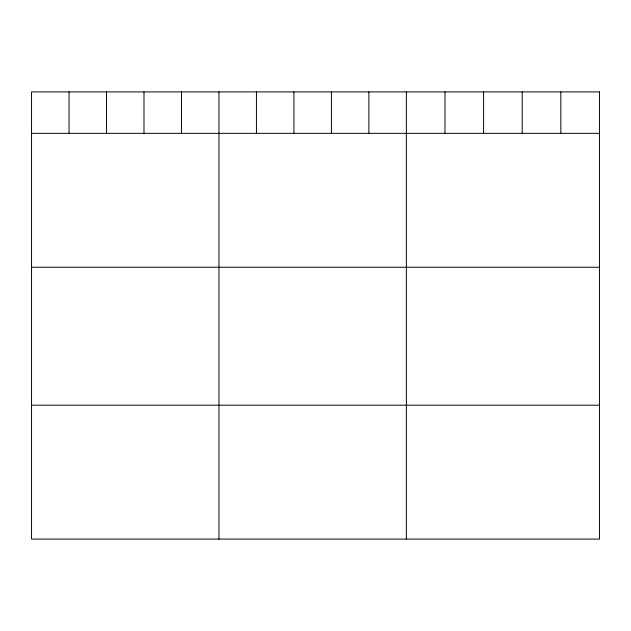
<?xml version="1.0" encoding="UTF-8"?>
<svg xmlns="http://www.w3.org/2000/svg" width="631" height="631" viewBox="0 0 631 631"><rect width="100%" height="100%" fill="white"/><g stroke="black" fill="none" stroke-linecap="round" stroke-linejoin="round"><path stroke-width="0.95" d="M31.55 133.338L599.45 133.338M31.55 267.236L599.45 267.236M31.55 405.189L599.45 405.189M560.833 91.913L560.833 133.338M522.216 91.913L522.216 133.338M483.598 91.913L483.598 133.338M444.981 91.913L444.981 133.338M406.364 91.913L406.364 539.087M368.883 91.913L368.883 133.338M331.401 91.913L331.401 133.338M293.92 91.913L293.92 133.338M256.438 91.913L256.438 133.338M218.957 91.913L218.957 539.087M181.476 91.913L181.476 133.338M143.994 91.913L143.994 133.338M106.513 91.913L106.513 133.338M69.031 91.913L69.031 133.338M599.45 91.913L31.55 91.913L31.55 539.087L599.45 539.087L599.45 91.913"/></g></svg>
